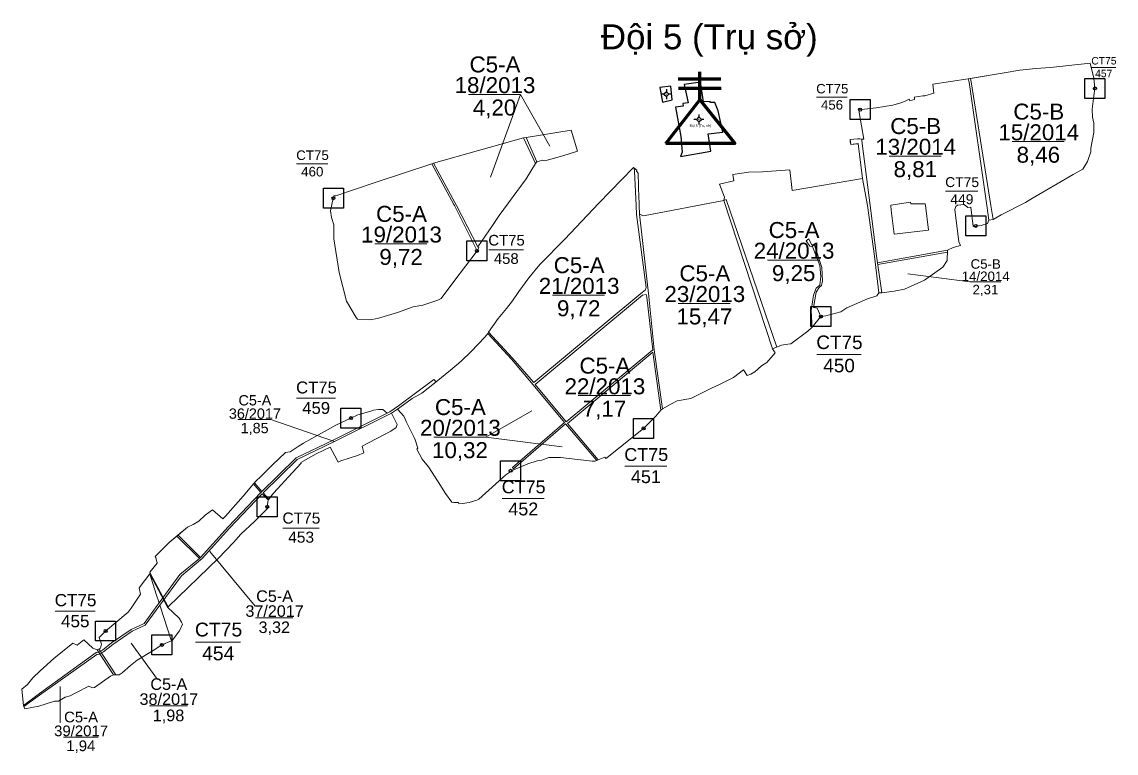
# Model space of a CAD drawing. Header units: metres. Extents: x 421956 to 424692, y 1528629 to 1533853.
# Drawn here: x 421956 to 424692, y 1528629 to 1530460 of the extents above; entities that cross this region are included whole.
import ezdxf
from ezdxf.enums import TextEntityAlignment as Align

# ---------------------------------------------------------------- set-up
doc = ezdxf.new("R2010")
doc.units = ezdxf.units.M
doc.header["$MEASUREMENT"] = 0
doc.linetypes.add('DGN Style 1', pattern=[5.902559, 0.009821, -5.892738])
doc.linetypes.add('DGN Style 2', pattern=[9.82123, 5.892738, -3.928492])
doc.layers.add('RanhFive', color=7, linetype='Continuous', lineweight=0)
doc.layers.add('TruSo', color=1, linetype='Continuous', lineweight=106)
doc.styles.add('Style-Arial', font='arial.ttf')

# ---------------------------------------------------------------- blocks, each defined once
blk = doc.blocks.new('*U0')
at = {"color": 0, "linetype": 'Continuous', "lineweight": -2, "ltscale": 10, "flags": 128}
blk.add_lwpolyline([(-150, 150), (150, 150), (150, -150), (-150, -150), (-150, 150)], close=True, dxfattribs=at)
at = {"color": 0, "linetype": 'Continuous', "lineweight": -2, "ltscale": 10}
blk.add_circle((-0.02828, 0.016065), 22.5, dxfattribs=at)
blk = doc.blocks.new('*U37')
at = {"layer": 'RanhFive', "color": 3, "linetype": 'Continuous', "lineweight": 13}
blk.add_line((-66.520877, -1.660429), (63.750129, -1.660429), dxfattribs=at)
at = {"layer": 'RanhFive', "color": 3, "linetype": 'Continuous', "lineweight": 13, "style": 'Style-Arial'}
blk.add_text('8,46', height=40, dxfattribs=at).set_placement((-1.025137, -54.422685), align=Align.CENTER)
at = {"layer": 'RanhFive', "color": 3, "linetype": 'Continuous', "lineweight": 13, "insert": (-0.000029, 1.089388), "char_height": 40, "attachment_point": 8, "line_spacing_factor": 0.776524, "style": 'Style-Arial'}
blk.add_mtext('C5-B\\P15/2014', dxfattribs=at)
blk = doc.blocks.new('*U38')
at = {"layer": 'RanhFive', "color": 3, "linetype": 'Continuous', "lineweight": 13}
blk.add_line((-66.520877, -1.660429), (63.750129, -1.660429), dxfattribs=at)
at = {"layer": 'RanhFive', "color": 3, "linetype": 'Continuous', "lineweight": 13, "style": 'Style-Arial'}
blk.add_text('8,81', height=40, dxfattribs=at).set_placement((-1.025137, -54.422685), align=Align.CENTER)
at = {"layer": 'RanhFive', "color": 3, "linetype": 'Continuous', "lineweight": 13, "insert": (-0.000029, 1.089388), "char_height": 40, "attachment_point": 8, "line_spacing_factor": 0.776524, "style": 'Style-Arial'}
blk.add_mtext('C5-B\\P13/2014', dxfattribs=at)
blk = doc.blocks.new('*U39')
at = {"layer": 'RanhFive', "color": 3, "linetype": 'Continuous', "lineweight": 13}
blk.add_line((-66.520877, -1.660429), (63.750129, -1.660429), dxfattribs=at)
at = {"layer": 'RanhFive', "color": 3, "linetype": 'Continuous', "lineweight": 13, "style": 'Style-Arial'}
blk.add_text('2,31', height=40, dxfattribs=at).set_placement((-1.025137, -54.422685), align=Align.CENTER)
at = {"layer": 'RanhFive', "color": 3, "linetype": 'Continuous', "lineweight": 13, "insert": (-0.000029, 1.089388), "char_height": 40, "attachment_point": 8, "line_spacing_factor": 0.776524, "style": 'Style-Arial'}
blk.add_mtext('C5-B\\P14/2014', dxfattribs=at)
blk = doc.blocks.new('*U40')
at = {"layer": 'RanhFive', "color": 3, "linetype": 'Continuous', "lineweight": 13}
blk.add_line((-66.520877, -1.660429), (63.750129, -1.660429), dxfattribs=at)
at = {"layer": 'RanhFive', "color": 3, "linetype": 'Continuous', "lineweight": 13, "style": 'Style-Arial'}
blk.add_text('9,25', height=40, dxfattribs=at).set_placement((-1.025137, -54.422685), align=Align.CENTER)
at = {"layer": 'RanhFive', "color": 3, "linetype": 'Continuous', "lineweight": 13, "insert": (-0.000029, 1.089388), "char_height": 40, "attachment_point": 8, "line_spacing_factor": 0.776524, "style": 'Style-Arial'}
blk.add_mtext('C5-A\\P24/2013', dxfattribs=at)
blk = doc.blocks.new('*U41')
at = {"layer": 'RanhFive', "color": 3, "linetype": 'Continuous', "lineweight": 13}
blk.add_line((-66.520877, -1.660429), (63.750129, -1.660429), dxfattribs=at)
at = {"layer": 'RanhFive', "color": 3, "linetype": 'Continuous', "lineweight": 13, "style": 'Style-Arial'}
blk.add_text('9,72', height=40, dxfattribs=at).set_placement((-1.025137, -54.422685), align=Align.CENTER)
at = {"layer": 'RanhFive', "color": 3, "linetype": 'Continuous', "lineweight": 13, "insert": (-0.000029, 1.089388), "char_height": 40, "attachment_point": 8, "line_spacing_factor": 0.776524, "style": 'Style-Arial'}
blk.add_mtext('C5-A\\P21/2013', dxfattribs=at)
blk = doc.blocks.new('*U42')
at = {"layer": 'RanhFive', "color": 3, "linetype": 'Continuous', "lineweight": 13}
blk.add_line((-66.520877, -1.660429), (63.750129, -1.660429), dxfattribs=at)
at = {"layer": 'RanhFive', "color": 3, "linetype": 'Continuous', "lineweight": 13, "style": 'Style-Arial'}
blk.add_text('7,17', height=40, dxfattribs=at).set_placement((-1.025137, -54.422685), align=Align.CENTER)
at = {"layer": 'RanhFive', "color": 3, "linetype": 'Continuous', "lineweight": 13, "insert": (-0.000029, 1.089388), "char_height": 40, "attachment_point": 8, "line_spacing_factor": 0.776524, "style": 'Style-Arial'}
blk.add_mtext('C5-A\\P22/2013', dxfattribs=at)
blk = doc.blocks.new('*U43')
at = {"layer": 'RanhFive', "color": 3, "linetype": 'Continuous', "lineweight": 13}
blk.add_line((-66.520877, -1.660429), (63.750129, -1.660429), dxfattribs=at)
at = {"layer": 'RanhFive', "color": 3, "linetype": 'Continuous', "lineweight": 13, "style": 'Style-Arial'}
blk.add_text('15,47', height=40, dxfattribs=at).set_placement((-1.025137, -54.422685), align=Align.CENTER)
at = {"layer": 'RanhFive', "color": 3, "linetype": 'Continuous', "lineweight": 13, "insert": (-0.000029, 1.089388), "char_height": 40, "attachment_point": 8, "line_spacing_factor": 0.776524, "style": 'Style-Arial'}
blk.add_mtext('C5-A\\P23/2013', dxfattribs=at)
blk = doc.blocks.new('*U44')
at = {"layer": 'RanhFive', "color": 3, "linetype": 'Continuous', "lineweight": 13}
blk.add_line((-66.520877, -1.660429), (63.750129, -1.660429), dxfattribs=at)
at = {"layer": 'RanhFive', "color": 3, "linetype": 'Continuous', "lineweight": 13, "style": 'Style-Arial'}
blk.add_text('10,32', height=40, dxfattribs=at).set_placement((-1.025137, -54.422685), align=Align.CENTER)
at = {"layer": 'RanhFive', "color": 3, "linetype": 'Continuous', "lineweight": 13, "insert": (-0.000029, 1.089388), "char_height": 40, "attachment_point": 8, "line_spacing_factor": 0.776524, "style": 'Style-Arial'}
blk.add_mtext('C5-A\\P20/2013', dxfattribs=at)
blk = doc.blocks.new('*U45')
at = {"layer": 'RanhFive', "color": 3, "linetype": 'Continuous', "lineweight": 13}
blk.add_line((-66.520877, -1.660429), (63.750129, -1.660429), dxfattribs=at)
at = {"layer": 'RanhFive', "color": 3, "linetype": 'Continuous', "lineweight": 13, "style": 'Style-Arial'}
blk.add_text('9,72', height=40, dxfattribs=at).set_placement((-1.025137, -54.422685), align=Align.CENTER)
at = {"layer": 'RanhFive', "color": 3, "linetype": 'Continuous', "lineweight": 13, "insert": (-0.000029, 1.089388), "char_height": 40, "attachment_point": 8, "line_spacing_factor": 0.776524, "style": 'Style-Arial'}
blk.add_mtext('C5-A\\P19/2013', dxfattribs=at)
blk = doc.blocks.new('*U46')
at = {"layer": 'RanhFive', "color": 3, "linetype": 'Continuous', "lineweight": 13}
blk.add_line((-66.520877, -1.660429), (63.750129, -1.660429), dxfattribs=at)
at = {"layer": 'RanhFive', "color": 3, "linetype": 'Continuous', "lineweight": 13, "style": 'Style-Arial'}
blk.add_text('4,20', height=40, dxfattribs=at).set_placement((-1.025137, -54.422685), align=Align.CENTER)
at = {"layer": 'RanhFive', "color": 3, "linetype": 'Continuous', "lineweight": 13, "insert": (-0.000029, 1.089388), "char_height": 40, "attachment_point": 8, "line_spacing_factor": 0.776524, "style": 'Style-Arial'}
blk.add_mtext('C5-A\\P18/2013', dxfattribs=at)
blk = doc.blocks.new('*U47')
at = {"layer": 'RanhFive', "color": 3, "linetype": 'Continuous', "lineweight": 13}
blk.add_line((-66.520877, -1.660429), (63.750129, -1.660429), dxfattribs=at)
at = {"layer": 'RanhFive', "color": 3, "linetype": 'Continuous', "lineweight": 13, "style": 'Style-Arial'}
blk.add_text('1,85', height=40, dxfattribs=at).set_placement((-1.025137, -54.422685), align=Align.CENTER)
at = {"layer": 'RanhFive', "color": 3, "linetype": 'Continuous', "lineweight": 13, "insert": (-0.000029, 1.089388), "char_height": 40, "attachment_point": 8, "line_spacing_factor": 0.776524, "style": 'Style-Arial'}
blk.add_mtext('C5-A\\P36/2017', dxfattribs=at)
blk = doc.blocks.new('*U48')
at = {"layer": 'RanhFive', "color": 3, "linetype": 'Continuous', "lineweight": 13}
blk.add_line((-66.520877, -1.660429), (63.750129, -1.660429), dxfattribs=at)
at = {"layer": 'RanhFive', "color": 3, "linetype": 'Continuous', "lineweight": 13, "style": 'Style-Arial'}
blk.add_text('3,32', height=40, dxfattribs=at).set_placement((-1.025137, -54.422685), align=Align.CENTER)
at = {"layer": 'RanhFive', "color": 3, "linetype": 'Continuous', "lineweight": 13, "insert": (-0.000029, 1.089388), "char_height": 40, "attachment_point": 8, "line_spacing_factor": 0.776524, "style": 'Style-Arial'}
blk.add_mtext('C5-A\\P37/2017', dxfattribs=at)
blk = doc.blocks.new('*U49')
at = {"layer": 'RanhFive', "color": 3, "linetype": 'Continuous', "lineweight": 13}
blk.add_line((-66.520877, -1.660429), (63.750129, -1.660429), dxfattribs=at)
at = {"layer": 'RanhFive', "color": 3, "linetype": 'Continuous', "lineweight": 13, "style": 'Style-Arial'}
blk.add_text('1,98', height=40, dxfattribs=at).set_placement((-1.025137, -54.422685), align=Align.CENTER)
at = {"layer": 'RanhFive', "color": 3, "linetype": 'Continuous', "lineweight": 13, "insert": (-0.000029, 1.089388), "char_height": 40, "attachment_point": 8, "line_spacing_factor": 0.776524, "style": 'Style-Arial'}
blk.add_mtext('C5-A\\P38/2017', dxfattribs=at)
blk = doc.blocks.new('*U50')
at = {"layer": 'RanhFive', "color": 3, "linetype": 'Continuous', "lineweight": 13}
blk.add_line((-66.520877, -1.660429), (63.750129, -1.660429), dxfattribs=at)
at = {"layer": 'RanhFive', "color": 3, "linetype": 'Continuous', "lineweight": 13, "style": 'Style-Arial'}
blk.add_text('1,94', height=40, dxfattribs=at).set_placement((-1.025137, -54.422685), align=Align.CENTER)
at = {"layer": 'RanhFive', "color": 3, "linetype": 'Continuous', "lineweight": 13, "insert": (-0.000029, 1.089388), "char_height": 40, "attachment_point": 8, "line_spacing_factor": 0.776524, "style": 'Style-Arial'}
blk.add_mtext('C5-A\\P39/2017', dxfattribs=at)
blk = doc.blocks.new('CENTRD')
at = {"layer": 'RanhFive', "linetype": 'Continuous', "lineweight": 30}
h = blk.add_hatch(color=5, dxfattribs=at)
edge = h.paths.add_edge_path()
edge.add_arc((0, 0), 1.5, 0, 360)
at = {"layer": 'RanhFive', "color": 5, "linetype": 'Continuous', "lineweight": 30}
for p, q in [((-6.25, 0), (-12.5, 0)), ((0, 6.25), (-6.25, 0)), ((-6.25, 0), (0, -6.25)), ((0, 12.5), (0, 6.25)), ((6.25, 0), (0, 6.25)), ((0, -6.25), (6.25, 0)), ((12.5, 0), (6.25, 0)), ((0, -6.25), (0, -12.5))]:
    blk.add_line(p, q, dxfattribs=at)
blk = doc.blocks.new('*U52')
at = {"layer": 'RanhFive', "color": 3, "linetype": 'Continuous', "lineweight": 13}
blk.add_line((-66.520877, -1.660429), (63.750129, -1.660429), dxfattribs=at)
at = {"layer": 'RanhFive', "color": 3, "linetype": 'Continuous', "lineweight": 13, "style": 'Style-Arial'}
for s, p in [('CT75', (-0.000029, 14.422722)), ('455', (-1.025137, -54.422685))]:
    blk.add_text(s, height=40, dxfattribs=at).set_placement(p, align=Align.CENTER)
blk = doc.blocks.new('*U83')
at = {"layer": 'RanhFive', "color": 3, "linetype": 'Continuous', "lineweight": 13}
blk.add_line((-66.520877, -1.660429), (63.750129, -1.660429), dxfattribs=at)
at = {"layer": 'RanhFive', "color": 3, "linetype": 'Continuous', "lineweight": 13, "style": 'Style-Arial'}
for s, p in [('CT75', (-0.000029, 14.422722)), ('457', (-1.025137, -54.422685))]:
    blk.add_text(s, height=40, dxfattribs=at).set_placement(p, align=Align.CENTER)
blk = doc.blocks.new('*U84')
at = {"layer": 'RanhFive', "color": 3, "linetype": 'Continuous', "lineweight": 13}
blk.add_line((-66.520877, -1.660429), (63.750129, -1.660429), dxfattribs=at)
at = {"layer": 'RanhFive', "color": 3, "linetype": 'Continuous', "lineweight": 13, "style": 'Style-Arial'}
for s, p in [('CT75', (-0.000029, 14.422722)), ('456', (-1.025137, -54.422685))]:
    blk.add_text(s, height=40, dxfattribs=at).set_placement(p, align=Align.CENTER)
blk = doc.blocks.new('*U85')
at = {"layer": 'RanhFive', "color": 3, "linetype": 'Continuous', "lineweight": 13}
blk.add_line((-66.520877, -1.660429), (63.750129, -1.660429), dxfattribs=at)
at = {"layer": 'RanhFive', "color": 3, "linetype": 'Continuous', "lineweight": 13, "style": 'Style-Arial'}
for s, p in [('CT75', (-0.000029, 14.422722)), ('449', (-1.025137, -54.422685))]:
    blk.add_text(s, height=40, dxfattribs=at).set_placement(p, align=Align.CENTER)
blk = doc.blocks.new('*U86')
at = {"layer": 'RanhFive', "color": 3, "linetype": 'Continuous', "lineweight": 13}
blk.add_line((-66.520877, -1.660429), (63.750129, -1.660429), dxfattribs=at)
at = {"layer": 'RanhFive', "color": 3, "linetype": 'Continuous', "lineweight": 13, "style": 'Style-Arial'}
for s, p in [('CT75', (-0.000029, 14.422722)), ('450', (-1.025137, -54.422685))]:
    blk.add_text(s, height=40, dxfattribs=at).set_placement(p, align=Align.CENTER)
blk = doc.blocks.new('*U87')
at = {"layer": 'RanhFive', "color": 3, "linetype": 'Continuous', "lineweight": 13}
blk.add_line((-66.520877, -1.660429), (63.750129, -1.660429), dxfattribs=at)
at = {"layer": 'RanhFive', "color": 3, "linetype": 'Continuous', "lineweight": 13, "style": 'Style-Arial'}
for s, p in [('CT75', (-0.000029, 14.422722)), ('458', (-1.025137, -54.422685))]:
    blk.add_text(s, height=40, dxfattribs=at).set_placement(p, align=Align.CENTER)
blk = doc.blocks.new('*U88')
at = {"layer": 'RanhFive', "color": 3, "linetype": 'Continuous', "lineweight": 13}
blk.add_line((-66.520877, -1.660429), (63.750129, -1.660429), dxfattribs=at)
at = {"layer": 'RanhFive', "color": 3, "linetype": 'Continuous', "lineweight": 13, "style": 'Style-Arial'}
for s, p in [('CT75', (-0.000029, 14.422722)), ('451', (-1.025137, -54.422685))]:
    blk.add_text(s, height=40, dxfattribs=at).set_placement(p, align=Align.CENTER)
blk = doc.blocks.new('*U89')
at = {"layer": 'RanhFive', "color": 3, "linetype": 'Continuous', "lineweight": 13}
blk.add_line((-66.520877, -1.660429), (63.750129, -1.660429), dxfattribs=at)
at = {"layer": 'RanhFive', "color": 3, "linetype": 'Continuous', "lineweight": 13, "style": 'Style-Arial'}
for s, p in [('CT75', (-0.000029, 14.422722)), ('452', (-1.025137, -54.422685))]:
    blk.add_text(s, height=40, dxfattribs=at).set_placement(p, align=Align.CENTER)
blk = doc.blocks.new('*U90')
at = {"layer": 'RanhFive', "color": 3, "linetype": 'Continuous', "lineweight": 13}
blk.add_line((-66.520877, -1.660429), (63.750129, -1.660429), dxfattribs=at)
at = {"layer": 'RanhFive', "color": 3, "linetype": 'Continuous', "lineweight": 13, "style": 'Style-Arial'}
for s, p in [('CT75', (-0.000029, 14.422722)), ('460', (-1.025137, -54.422685))]:
    blk.add_text(s, height=40, dxfattribs=at).set_placement(p, align=Align.CENTER)
blk = doc.blocks.new('*U91')
at = {"layer": 'RanhFive', "color": 3, "linetype": 'Continuous', "lineweight": 13}
blk.add_line((-66.520877, -1.660429), (63.750129, -1.660429), dxfattribs=at)
at = {"layer": 'RanhFive', "color": 3, "linetype": 'Continuous', "lineweight": 13, "style": 'Style-Arial'}
for s, p in [('CT75', (-0.000029, 14.422722)), ('459', (-1.025137, -54.422685))]:
    blk.add_text(s, height=40, dxfattribs=at).set_placement(p, align=Align.CENTER)
blk = doc.blocks.new('*U92')
at = {"layer": 'RanhFive', "color": 3, "linetype": 'Continuous', "lineweight": 13}
blk.add_line((-66.520877, -1.660429), (63.750129, -1.660429), dxfattribs=at)
at = {"layer": 'RanhFive', "color": 3, "linetype": 'Continuous', "lineweight": 13, "style": 'Style-Arial'}
for s, p in [('CT75', (-0.000029, 14.422722)), ('453', (-1.025137, -54.422685))]:
    blk.add_text(s, height=40, dxfattribs=at).set_placement(p, align=Align.CENTER)
blk = doc.blocks.new('*U93')
at = {"layer": 'RanhFive', "color": 3, "linetype": 'Continuous', "lineweight": 13}
blk.add_line((-66.520877, -1.660429), (63.750129, -1.660429), dxfattribs=at)
at = {"layer": 'RanhFive', "color": 3, "linetype": 'Continuous', "lineweight": 13, "style": 'Style-Arial'}
for s, p in [('CT75', (-0.000029, 14.422722)), ('454', (-1.025137, -54.422685))]:
    blk.add_text(s, height=40, dxfattribs=at).set_placement(p, align=Align.CENTER)

msp = doc.modelspace()

# ---------------------------------------------------------------- linework, layer by layer
at = {"layer": 'RanhFive', "color": 3, "linetype": 'Continuous', "lineweight": 0}
for p, q in [((424322.738, 1530317.336), (424328.3659, 1530318.261)), ((422985.115, 1530105.874), (423210.51, 1530169.287)), ((423210.51, 1530169.287), (423216.573, 1530170.779)), ((423210.51, 1530169.287), (423240.596, 1530105.119)), ((423216.573, 1530170.779), (423243.911, 1530109.162)), ((423240.596, 1530105.119), (423243.911, 1530109.162)), ((424373.838, 1529963.877), (424384.48, 1529965.325)), ((424098.681, 1529782.048), (424106.186, 1529781.563)), ((423931.624, 1529694.729), (423953.594, 1529722.379)), ((422880.145, 1529480.28), (422895.327, 1529490.215)), ((423554.065, 1529488.049), (423557.665, 1529491.501)), ((423393.219, 1529361.806), (423397.162, 1529363.553)), ((422571.9024, 1529263.6051), (422573.7291, 1529265.8773)), ((422343.5927, 1529172.6423), (422399.509, 1529116.678)), ((422346.3976, 1529174.9658), (422402.445, 1529119.34)), ((422399.509, 1529116.678), (422402.445, 1529119.34))]:
    msp.add_line(p, q, dxfattribs=at)
at = {"layer": 'RanhFive', "color": 7, "linetype": 'Continuous', "lineweight": 0}
for p, q in [((423202.641612, 1530278.243208), (423127.889401, 1530071.549618)), ((423202.641612, 1530278.243208), (423276.417117, 1530148.558862)), ((423717.479848, 1530015.132913), (423710.972, 1530012.591)), ((423710.972, 1530012.591), (423832.56, 1529641.28)), ((423717.479848, 1530015.132913), (423843.492535, 1529645.422564)), ((424270.548, 1529888.26), (424095.490594, 1529856.429199)), ((424270.37166, 1529883.777389), (424096.018836, 1529852.724091)), ((424326.643401, 1529809.236636), (424171.185069, 1529829.153741)), ((423116.084643, 1529420.589243), (423231.286246, 1529486.178335)), ((422576.132602, 1529465.58709), (422737.6581, 1529409.142)), ((423116.084643, 1529420.589243), (423306.728896, 1529396.371637)), ((422553.2056, 1529282.0416), (422534.795683, 1529303.154629)), ((422556.060316, 1529284.767841), (422537.122002, 1529305.732885)), ((422539.379079, 1528997.146934), (422425.438278, 1529134.24461)), ((422275.3146, 1529077.8657), (422319.7364, 1528994.646)), ((422276.801, 1529079.802), (422321.1732, 1528996.0312)), ((422144.156, 1528888.145), (422184.841, 1528825.827)), ((422148.452977, 1528890.295721), (422190.803816, 1528825.574711)), ((422294.972907, 1528813.634698), (422228.954286, 1528904.788497)), ((422051.332757, 1528705.19311), (422051.332757, 1528796.346909))]:
    msp.add_line(p, q, dxfattribs=at)
at = {"layer": 'RanhFive', "color": 3, "linetype": 'DGN Style 1', "lineweight": 0}
for p, q in [((424049.5929, 1530167.0682), (424056.3301, 1530166.5512)), ((422981.21, 1530104.759), (422985.115, 1530105.874)), ((423183.423, 1529337.919), (423184.812, 1529340.907)), ((422298.7122, 1529005.2989), (422300.6091, 1528999.4157))]:
    msp.add_line(p, q, dxfattribs=at)
at = {"layer": 'RanhFive', "color": 3, "linetype": 'DGN Style 2', "lineweight": 0}
msp.add_line((423121.165, 1529680.14), (423122.882, 1529683.315), dxfattribs=at)
at = {"layer": 'RanhFive', "color": 3, "linetype": 'Continuous', "lineweight": 13, "flags": 128}
for points in [[(424639.223, 1530293.319), (424636.891, 1530318.612), (424627.046, 1530356.39), (424528.025, 1530345.526), (424491.249, 1530343.197), (424451.32, 1530338.613), (424412.734, 1530332.128), (424322.738, 1530317.336), (424233.9505, 1530303.7963), (424236.1, 1530281.02), (424214.25, 1530275.08), (424209.2297, 1530274.5338), (424187.5628, 1530271.0907), (424187.77, 1530269.64), (424188.008, 1530265.364), (424176.102, 1530262.05), (424174.766, 1530266.037), (424162.965, 1530260.799), (424154.029, 1530256.948), (424133.916, 1530251.366), (424092.01, 1530244.646), (424049.0787, 1530239.8252), (424049.876, 1530233.409), (424061.076, 1530166.187), (424045.53, 1530167.38), (424026.89, 1530165.04), (424028.49, 1530153.06), (424047.1, 1530155.12), (424058.03, 1530068.02), (423882.25, 1530037.55), (423876.67, 1530089.57), (423807.65, 1530084.8), (423772.913, 1530083.329), (423734.085, 1530077.558), (423736.626, 1530062.042), (423700.665, 1530053.699), (423712.975, 1530021.49), (423710.972, 1530012.591), (423510.01, 1529974.77), (423499.98, 1529978.2), (423499.48, 1530000), (423499.24, 1530010.72), (423498.53, 1530017.6), (423496.62, 1530081), (423492.51, 1530086.51), (423493.38, 1530088.4), (423484.9186, 1530095.7387), (423397.9706, 1530005.3508), (423313.5124, 1529916.3469), (423288.3862, 1529891.2867), (423278.5667, 1529880.1344), (423251.2172, 1529852.7149), (423223.5606, 1529819.5264), (423198.6677, 1529784.6279), (423182.645, 1529761.3685), (423167.4211, 1529742.5641), (423146.4422, 1529717.1598), (423122.882, 1529683.315), (423121.165, 1529680.14), (423113.8221, 1529670.7513), (423079.3797, 1529634.4419), (423053.9862, 1529610.8386), (423027.6613, 1529588.1385), (422991.966, 1529559.223), (422985.8083, 1529564.8749), (422897.362, 1529498.649), (422876.309, 1529484.127), (422869.408, 1529480.5079), (422858.74, 1529489.77), (422847.953, 1529489.42), (422835.059, 1529488.314), (422828.061, 1529485.559), (422795.536, 1529476.412), (422778.275, 1529468.034), (422740.82, 1529449.98), (422712.34, 1529434.74), (422680.83, 1529417.14), (422660.28, 1529405.03), (422647.02, 1529396.87), (422627.011, 1529384.009), (422615.37, 1529382.143), (422582.77, 1529350.79), (422554.05, 1529323.04), (422540.26, 1529309.1), (422530.53, 1529298.46), (422508.71, 1529272.42), (422465.19, 1529222.47), (422458.25, 1529215.95), (422432.6729, 1529238.6748), (422413.939, 1529225.442), (422398.091, 1529210.296), (422384.32, 1529201.93), (422370.048, 1529195.287), (422346.065, 1529174.68), (422324.08, 1529156.56), (422292.94, 1529125.56), (422288.63, 1529121.27), (422290.45, 1529119.27), (422294.39, 1529105.02), (422275.499, 1529082.482), (422276.801, 1529079.802), (422275.3146, 1529077.8658), (422248.9785, 1529043.5596), (422249.813, 1529038.628), (422252.728, 1529026.976), (422228.806, 1528992.053), (422221.819, 1528982.564), (422165.032, 1528934.847), (422148.738, 1528919.032), (422155.068, 1528902.293), (422152.298, 1528892.539), (422144.156, 1528888.145), (422133.451, 1528892.072), (422111.015, 1528912.647), (422093.592, 1528900.017), (422083.149, 1528904.506), (422035.162, 1528865.966), (422001.136, 1528835.771), (421983.254, 1528818.07), (421969.371, 1528801.284), (421955.664, 1528789.752), (421959.373, 1528748.733), (421963.116, 1528740.067), (421997.881, 1528747.39), (422037.11, 1528759.38), (422047.056, 1528759.93), (422064.024, 1528769.235), (422076.184, 1528773.172), (422090.843, 1528780.187), (422122.907, 1528796.668), (422132.482, 1528792.746), (422137.057, 1528794.051), (422177.347, 1528821.745), (422184.841, 1528825.827), (422198.631, 1528825.67), (422206.757, 1528830.189), (422227.307, 1528848.908), (422244.115, 1528862.073), (422284.05, 1528886.408), (422305.713, 1528900.382), (422329.6266, 1528910.942), (422331.119, 1528911.601), (422349.9864, 1528935.5783), (422357.29, 1528952.58), (422355.0348, 1528957.064), (422348.645, 1528967.676), (422319.7364, 1528994.646), (422321.1732, 1528996.0312), (422447.37, 1529117.698), (422485.101, 1529156.553), (422503.511, 1529177.659), (422537.244, 1529209.442), (422569.829, 1529241.398), (422569.149, 1529245.907), (422571.85, 1529263.54), (422585.18, 1529280.12), (422595.1, 1529290.882), (422622.171, 1529320.872), (422654.415, 1529354.863), (422653.298, 1529356.662), (422691.321, 1529378.354), (422726.968, 1529395.081), (422738.38, 1529373.32), (422746.716, 1529358.037), (422753.174, 1529361.515), (422795.267, 1529374.366), (422811.05, 1529381.267), (422806.735, 1529397.772), (422878.726, 1529435.333), (422892.106, 1529444.807), (422894.359, 1529452.269), (422880.145, 1529480.28), (422895.327, 1529490.215), (422910.638, 1529473.071), (422917.799, 1529458.169), (422936.742, 1529419.513), (422939.055, 1529413.943), (422945.69, 1529392.49), (422943.495, 1529390.513), (422956.982, 1529365.041), (422972.899, 1529346.245), (422996.617, 1529308.284), (423015.544, 1529279.623), (423030.75, 1529257.24), (423036.28, 1529257.23), (423047.53, 1529256.56), (423048.13, 1529253.16), (423057.75, 1529254.27), (423074.34, 1529257.18), (423093.71, 1529262.38), (423098.64, 1529265.54), (423165.75, 1529326.19), (423183.423, 1529337.919), (423220.892, 1529353.736), (423244.401, 1529361.401), (423255.653, 1529362.756), (423273.256, 1529369.634), (423302.547, 1529369.611), (423382.346, 1529359.954), (423388.423, 1529360.01), (423393.219, 1529361.806), (423397.162, 1529363.553), (423413.684, 1529370.318), (423416.288, 1529367.282), (423418.788, 1529368.278), (423482.4, 1529419.107), (423510.108, 1529442.129), (423541.358, 1529472.529), (423554.065, 1529488.049), (423557.665, 1529491.501), (423577.306, 1529501.723), (423594.836, 1529510.89), (423628.304, 1529517.229), (423680.82, 1529543.41), (423698.43, 1529551.7), (423708.83, 1529556.22), (423735.28, 1529569.97), (423760.11, 1529589.28), (423769.9137, 1529574.4652), (423779.182, 1529577.747), (423789.196, 1529584), (423805.594, 1529598.521), (423819.026, 1529606.934), (423839.233, 1529631.1556), (423832.56, 1529641.28), (423855.239, 1529650.396), (423871.362, 1529653.41), (423878.576, 1529654.395), (423921.115, 1529685.909), (423931.624, 1529694.729), (423953.594, 1529722.379), (423965.944, 1529724.132), (424003.941, 1529733.846), (424018.556, 1529744.147), (424070.823, 1529766.773), (424093.697, 1529773.796), (424098.681, 1529782.048), (424106.186, 1529781.563), (424137.329, 1529785.929), (424163.162, 1529790.914), (424213.198, 1529813.14), (424258.649, 1529846.141), (424269.534, 1529862.456), (424270.548, 1529888.26), (424284.543, 1529894.769), (424302.752, 1529900.009), (424298.69, 1529909.465), (424289.216, 1529990.564), (424291.18, 1529997.64), (424295.524, 1530000.982), (424312.035, 1530003.155), (424321.52, 1529995.525), (424329.134, 1529995.958), (424334.767, 1529947.92), (424354.59, 1529950.586), (424370.677, 1529955.061), (424373.838, 1529963.877), (424384.48, 1529965.325), (424404.854, 1529976.673), (424465.662, 1530008.132), (424478.904, 1530016.033), (424584.643, 1530077.745), (424609.271, 1530090.856), (424621.039, 1530110.695), (424628.865, 1530134.252), (424629.37, 1530143.4), (424636.873, 1530183.374), (424636.78, 1530188.92), (424636.39, 1530206.13), (424633.226, 1530220.999), (424632.052, 1530241.428), (424636.958, 1530274.745), (424639.223, 1530293.319)], [(423345.35, 1530136.435), (423308.446, 1530124.279), (423263.977, 1530112.322), (423258.969, 1530113.726), (423245.914, 1530110.356), (423243.911, 1530109.162), (423240.596, 1530105.119), (423217.277, 1530067.031), (423149.597, 1529975.094), (423132.551, 1529950.398), (423096.138, 1529897.071), (423098.5, 1529895.08), (423094.3313, 1529886.9946), (423036.312, 1529809.723), (423004.469, 1529767.394), (422996.333, 1529763.434), (422958.649, 1529751.083), (422934.076, 1529746.833), (422895.461, 1529732.498), (422844.772, 1529717.718), (422826.034, 1529713.794), (422795.126, 1529715.793), (422791.361, 1529719.614), (422767.632, 1529760.373), (422749.606, 1529832.142), (422735.895, 1529916.694), (422735.655, 1529951.643), (422729.7926, 1529970.3674), (422727.7478, 1529987.0126), (422734.469, 1530018.517), (422735.786, 1530024.51), (422740.493, 1530024.732), (422838.872, 1530057.41), (422981.21, 1530104.759), (422985.115, 1530105.874), (423210.51, 1530169.287), (423216.573, 1530170.779), (423329.038, 1530188.716), (423345.35, 1530136.435)], [(424223.27, 1529938.304), (424215.52, 1530000), (424214.949, 1530004.546), (424178.995, 1530004.114), (424178.401, 1530008.585), (424128.915, 1530000.759), (424128.9833, 1530000), (424130.012, 1529988.565), (424137.323, 1529928.501), (424223.27, 1529938.304)]]:
    msp.add_lwpolyline(points, dxfattribs=at)
at = {"layer": 'RanhFive', "color": 3, "linetype": 'Continuous', "lineweight": 0, "flags": 128}
for points in [[(424384.48, 1529965.325), (424404.854, 1529976.673), (424465.662, 1530008.132), (424478.904, 1530016.033), (424584.643, 1530077.745), (424609.271, 1530090.856), (424621.039, 1530110.695), (424628.865, 1530134.252), (424629.37, 1530143.4), (424636.873, 1530183.374), (424636.78, 1530188.92), (424636.39, 1530206.13), (424633.226, 1530220.999), (424632.052, 1530241.428), (424636.958, 1530274.745), (424639.223, 1530293.319), (424636.891, 1530318.612), (424627.046, 1530356.39), (424528.025, 1530345.526), (424491.249, 1530343.197), (424451.32, 1530338.613), (424412.734, 1530332.128), (424328.3659, 1530318.261)], [(424056.3301, 1530166.5512), (424061.076, 1530166.187), (424049.876, 1530233.409), (424049.0787, 1530239.8252), (424092.01, 1530244.646), (424133.916, 1530251.366), (424154.029, 1530256.948), (424162.965, 1530260.799), (424174.766, 1530266.037), (424176.102, 1530262.05), (424188.008, 1530265.364), (424187.77, 1530269.64), (424187.5628, 1530271.0907), (424209.2297, 1530274.5338), (424214.25, 1530275.08), (424236.1, 1530281.02), (424233.9505, 1530303.7963), (424322.738, 1530317.336)], [(424322.738, 1530317.336), (424324.949, 1530308.75), (424368.7172, 1530000), (424373.838, 1529963.877)], [(424328.3659, 1530318.261), (424329.54, 1530309.424), (424378.9437, 1530000), (424384.48, 1529965.325)], [(423216.573, 1530170.779), (423329.038, 1530188.716), (423345.35, 1530136.435), (423308.446, 1530124.279), (423263.977, 1530112.322), (423258.969, 1530113.726), (423245.914, 1530110.356), (423243.911, 1530109.162)], [(424049.5929, 1530167.0682), (424045.53, 1530167.38), (424026.89, 1530165.04), (424027.5557, 1530160.0555), (424028.49, 1530153.06), (424045.5152, 1530154.9446), (424047.1, 1530155.12), (424047.1334, 1530154.8536), (424058.03, 1530068.02)], [(424056.3301, 1530166.5512), (424056.45, 1530164.221), (424056.911, 1530155.265), (424076.8217, 1530000), (424092.985, 1529873.958), (424106.186, 1529781.563)], [(422981.21, 1530104.759), (422838.872, 1530057.41), (422740.493, 1530024.732), (422735.786, 1530024.51), (422734.469, 1530018.517), (422727.7478, 1529987.0126), (422729.7926, 1529970.3674), (422735.655, 1529951.643), (422735.895, 1529916.694), (422749.606, 1529832.142), (422767.632, 1529760.373), (422791.361, 1529719.614), (422795.126, 1529715.793), (422826.034, 1529713.794), (422844.772, 1529717.718), (422895.461, 1529732.498), (422934.076, 1529746.833), (422958.649, 1529751.083), (422996.333, 1529763.434), (423004.469, 1529767.394), (423036.312, 1529809.723), (423094.3269, 1529886.9887)], [(422981.21, 1530104.759), (423036.0489, 1530002.9776), (423037.545, 1530000), (423094.3269, 1529886.9887)], [(422985.115, 1530105.874), (423038.5438, 1530007.8743), (423042.6368, 1530000), (423096.138, 1529897.071)], [(423096.138, 1529897.071), (423132.551, 1529950.398), (423149.597, 1529975.094), (423217.277, 1530067.031), (423240.596, 1530105.119)], [(423122.882, 1529683.315), (423146.4422, 1529717.1598), (423167.4211, 1529742.5641), (423182.645, 1529761.3685), (423198.6677, 1529784.6279), (423223.5606, 1529819.5264), (423251.2172, 1529852.7149), (423278.5667, 1529880.1344), (423288.3862, 1529891.2867), (423313.5124, 1529916.3469), (423397.9706, 1530005.3508), (423484.9186, 1530095.7387), (423486.9319, 1530093.9925)], [(423122.882, 1529683.315), (423182.435, 1529618.107), (423236.025, 1529556.897), (423503.436, 1529779.571), (423514.404, 1529788.723), (423516.746, 1529794.838), (423492.835, 1529977.855), (423491.8081, 1530000), (423487.81, 1530086.219), (423486.9319, 1530093.9925)], [(423486.9319, 1530093.9925), (423493.38, 1530088.4), (423492.51, 1530086.51), (423496.62, 1530081), (423498.53, 1530017.6), (423499.24, 1530010.72), (423499.48, 1530000), (423500.1142, 1529978.1541)], [(423500.1142, 1529978.1541), (423510.01, 1529974.77), (423710.972, 1530012.591), (423712.975, 1530021.49), (423700.665, 1530053.699), (423736.626, 1530062.042), (423734.085, 1530077.558), (423772.913, 1530083.329), (423807.65, 1530084.8), (423876.67, 1530089.57), (423882.25, 1530037.55), (424058.03, 1530068.02)], [(424058.03, 1530068.02), (424070.2739, 1530000), (424087.718, 1529873.464), (424098.681, 1529782.048)], [(424106.186, 1529781.563), (424137.329, 1529785.929), (424163.162, 1529790.914), (424213.198, 1529813.14), (424258.649, 1529846.141), (424269.534, 1529862.456), (424270.548, 1529888.26), (424284.543, 1529894.769), (424302.752, 1529900.009), (424298.69, 1529909.465), (424289.216, 1529990.564), (424291.18, 1529997.64), (424295.524, 1530000.982), (424312.035, 1530003.155), (424321.52, 1529995.525), (424329.134, 1529995.958), (424334.767, 1529947.92), (424354.59, 1529950.586), (424370.677, 1529955.061), (424373.838, 1529963.877)], [(423500.1142, 1529978.1541), (423523.746, 1529772.243), (423537.393, 1529638.913), (423557.665, 1529491.501)], [(423094.3269, 1529886.9887), (423095.7503, 1529889.7468), (423098.5, 1529895.08), (423096.138, 1529897.071)], [(423931.624, 1529694.729), (423930.972, 1529706.569), (423929.808, 1529737.767), (423930.477, 1529742.289), (423935.176, 1529775.763), (423941.93, 1529793.373), (423950.972, 1529800.916), (423954.029, 1529822.414), (423950.972, 1529849.72), (423935.61, 1529891.107), (423932.843, 1529897.625), (423926.576, 1529898.787), (423917.303, 1529911.574), (423924.0099, 1529916.4378), (423930.7678, 1529902.8538), (423938.3708, 1529900.6673), (423956.685, 1529845.148), (423957.898, 1529811.474), (423955.716, 1529799.766), (423949.559, 1529795.17), (423942.301, 1529783.292), (423935.537, 1529744.611), (423944.495, 1529743.196), (423953.594, 1529722.379)], [(423953.594, 1529722.379), (423965.944, 1529724.132), (424003.941, 1529733.846), (424018.556, 1529744.147), (424070.823, 1529766.773), (424093.697, 1529773.796), (424098.681, 1529782.048)], [(423533.507, 1529639.212), (423316.909, 1529458.741), (423239.546, 1529552.012), (423507.882, 1529775.503), (423517.116, 1529777.557), (423518.491, 1529770.95), (423533.507, 1529639.212)], [(422991.966, 1529559.223), (423027.6613, 1529588.1385), (423053.9862, 1529610.8386), (423079.3797, 1529634.4419), (423113.8221, 1529670.7513), (423121.165, 1529680.14)], [(423121.165, 1529680.14), (423180.019, 1529615.899), (423234.238, 1529551.225), (423312.383, 1529457.125), (423183.0191, 1529344.3705), (423184.812, 1529340.907)], [(423557.665, 1529491.501), (423577.306, 1529501.723), (423594.836, 1529510.89), (423628.304, 1529517.229), (423680.82, 1529543.41), (423698.43, 1529551.7), (423708.83, 1529556.22), (423735.28, 1529569.97), (423760.11, 1529589.28), (423769.9137, 1529574.4652), (423779.182, 1529577.747), (423789.196, 1529584), (423805.594, 1529598.521), (423819.026, 1529606.934), (423839.233, 1529631.1556), (423832.56, 1529641.28), (423855.239, 1529650.396), (423871.362, 1529653.41), (423878.576, 1529654.395), (423921.115, 1529685.909), (423931.624, 1529694.729)], [(423397.162, 1529363.553), (423320.307, 1529454.816), (423533.415, 1529633.19), (423554.065, 1529488.049)], [(422869.408, 1529480.5079), (422876.309, 1529484.127), (422897.362, 1529498.649), (422985.8083, 1529564.8749), (422991.966, 1529559.223)], [(422895.327, 1529490.215), (422900.646, 1529495.002), (422931.426, 1529517.26), (422955.609, 1529530.668), (422991.966, 1529559.223)], [(422346.3976, 1529174.9658), (422370.048, 1529195.287), (422384.32, 1529201.93), (422398.091, 1529210.296), (422413.939, 1529225.442), (422432.6729, 1529238.6748), (422458.25, 1529215.95), (422465.19, 1529222.47), (422508.71, 1529272.42), (422530.53, 1529298.46), (422540.26, 1529309.1), (422554.05, 1529323.04), (422582.77, 1529350.79), (422615.37, 1529382.143), (422627.011, 1529384.009), (422647.02, 1529396.87), (422660.28, 1529405.03), (422680.83, 1529417.14), (422712.34, 1529434.74), (422740.82, 1529449.98), (422778.275, 1529468.034), (422795.536, 1529476.412), (422828.061, 1529485.559), (422835.059, 1529488.314), (422847.953, 1529489.42), (422858.74, 1529489.77), (422869.408, 1529480.5079)], [(422895.327, 1529490.215), (422910.638, 1529473.071), (422917.799, 1529458.169), (422936.742, 1529419.513), (422939.055, 1529413.943), (422945.69, 1529392.49), (422943.495, 1529390.513), (422956.982, 1529365.041), (422972.899, 1529346.245), (422996.617, 1529308.284), (423015.544, 1529279.623), (423030.75, 1529257.24), (423036.28, 1529257.23), (423047.53, 1529256.56), (423048.13, 1529253.16), (423057.75, 1529254.27), (423074.34, 1529257.18), (423093.71, 1529262.38), (423098.64, 1529265.54), (423165.75, 1529326.19), (423183.423, 1529337.919)], [(423397.162, 1529363.553), (423413.684, 1529370.318), (423416.288, 1529367.282), (423418.788, 1529368.278), (423482.4, 1529419.107), (423510.108, 1529442.129), (423541.358, 1529472.529), (423554.065, 1529488.049)], [(422402.445, 1529119.34), (422471.4457, 1529196.1794), (422553.2056, 1529282.0416), (422641.2884, 1529368.3605), (422735.4581, 1529413.6321), (422869.408, 1529480.5079)], [(422573.7291, 1529265.8773), (422570.87, 1529267.492), (422558.9232, 1529280.6441), (422644.1986, 1529364.2118), (422737.6581, 1529409.142), (422880.145, 1529480.28)], [(422573.7291, 1529265.8773), (422585.18, 1529280.12), (422595.1, 1529290.882), (422622.171, 1529320.872), (422654.415, 1529354.863), (422653.298, 1529356.662), (422691.321, 1529378.354), (422726.968, 1529395.081), (422738.38, 1529373.32), (422746.716, 1529358.037), (422753.174, 1529361.515), (422795.267, 1529374.366), (422811.05, 1529381.267), (422806.735, 1529397.772), (422878.726, 1529435.333), (422892.106, 1529444.807), (422894.359, 1529452.269), (422880.145, 1529480.28)], [(423184.812, 1529340.907), (423315.269, 1529453.392), (423393.219, 1529361.806)], [(423183.423, 1529337.919), (423220.892, 1529353.736), (423244.401, 1529361.401), (423255.653, 1529362.756), (423273.256, 1529369.634), (423302.547, 1529369.611), (423382.346, 1529359.954), (423388.423, 1529360.01), (423393.219, 1529361.806)], [(422300.6091, 1528999.4157), (422354.6316, 1529073.4617), (422402.7743, 1529112.8894), (422405.9731, 1529115.7897), (422406.892, 1529116.922), (422475.1158, 1529192.783), (422556.767, 1529278.531), (422556.8673, 1529278.6364), (422569.666, 1529264.969), (422571.9024, 1529263.6051)], [(422319.7364, 1528994.646), (422321.1732, 1528996.0312), (422447.37, 1529117.698), (422485.101, 1529156.553), (422503.511, 1529177.659), (422537.244, 1529209.442), (422569.829, 1529241.398), (422569.149, 1529245.907), (422571.85, 1529263.54), (422571.9024, 1529263.6051)], [(422275.3146, 1529077.8657), (422275.3143, 1529077.8665), (422276.801, 1529079.802), (422275.499, 1529082.482), (422294.39, 1529105.02), (422290.45, 1529119.27), (422288.63, 1529121.27), (422292.94, 1529125.56), (422324.08, 1529156.56), (422343.5927, 1529172.6423)], [(422343.5927, 1529172.6423), (422345.4273, 1529174.1544), (422346.065, 1529174.68), (422346.3976, 1529174.9658)], [(422275.3146, 1529077.8657), (422291.6314, 1529027.2599), (422298.7122, 1529005.299), (422350.9691, 1529076.925), (422399.509, 1529116.678)], [(421959.3626, 1528748.8484), (421955.664, 1528789.752), (421969.371, 1528801.284), (421983.254, 1528818.07), (422001.136, 1528835.771), (422035.162, 1528865.966), (422083.149, 1528904.506), (422093.592, 1528900.017), (422111.015, 1528912.647), (422133.451, 1528892.072), (422144.156, 1528888.145), (422152.298, 1528892.539), (422155.068, 1528902.293), (422148.738, 1528919.032), (422165.032, 1528934.847), (422221.819, 1528982.564), (422228.806, 1528992.053), (422252.728, 1529026.976), (422249.813, 1529038.628), (422248.9785, 1529043.5596), (422275.3146, 1529077.8657)], [(421959.3626, 1528748.8484), (422000, 1528778.4571), (422141.6786, 1528881.6849), (422147.215, 1528881.8076), (422157.1499, 1528887.3095), (422179.8567, 1528905.4778), (422228.7052, 1528938.9628), (422261.0926, 1528953.7356), (422294.4078, 1528999.3991), (422298.7122, 1529005.2989)], [(421960.4899, 1528746.1471), (422000, 1528774.3589), (422143.3563, 1528876.7209), (422148.5586, 1528876.8361), (422159.9429, 1528883.1407), (422182.8362, 1528901.4582), (422231.1746, 1528934.5936), (422264.3596, 1528949.7302), (422300.6091, 1528999.4157)], [(422300.6091, 1528999.4157), (422328.83, 1528911.89), (422329.6266, 1528910.942)], [(422319.7364, 1528994.646), (422348.645, 1528967.676), (422355.0348, 1528957.064)], [(422329.6266, 1528910.942), (422331.119, 1528911.601), (422349.9864, 1528935.5783), (422357.29, 1528952.58), (422355.0348, 1528957.064)], [(421960.4899, 1528746.1471), (421963.116, 1528740.067), (421997.881, 1528747.39), (422037.11, 1528759.38), (422047.056, 1528759.93), (422064.024, 1528769.235), (422076.184, 1528773.172), (422090.843, 1528780.187), (422122.907, 1528796.668), (422132.482, 1528792.746), (422137.057, 1528794.051), (422177.347, 1528821.745), (422184.841, 1528825.827), (422198.631, 1528825.67), (422206.757, 1528830.189), (422227.307, 1528848.908), (422244.115, 1528862.073), (422284.05, 1528886.408), (422305.713, 1528900.382), (422329.6266, 1528910.942)], [(421959.3626, 1528748.8484), (421959.373, 1528748.733), (421960.4899, 1528746.1471)]]:
    msp.add_lwpolyline(points, dxfattribs=at)
at = {"layer": 'RanhFive', "color": 5, "linetype": 'Continuous', "lineweight": 30, "flags": 128}
for points in [[(423708.7, 1530183.87), (423696.86, 1530237.22), (423688.38, 1530257.7), (423677.42, 1530258.2), (423676.97, 1530260.6), (423660.66, 1530260.12), (423652.59, 1530308.61), (423612.39, 1530303.32), (423621.83, 1530257.56), (423608.57, 1530255.52), (423609.48, 1530249.18), (423590.72, 1530246.68), (423603.98, 1530173.02), (423607.24, 1530133.36), (423602.48, 1530122.82), (423678.84, 1530136.02), (423672.06, 1530179.52), (423708.7, 1530183.87)], [(423582.05, 1530264.6), (423578.48, 1530298.84), (423551.33, 1530295.27), (423558.16, 1530259.02), (423582.05, 1530264.6)]]:
    msp.add_lwpolyline(points, dxfattribs=at)
at = {"layer": 'TruSo', "color": 1, "linetype": 'Continuous', "lineweight": 106}
for p, q in [((423650.877917, 1530264.977156), (423650.877917, 1530335.003752)), ((423597.276602, 1530317.402208), (423703.915198, 1530317.402208)), ((423597.590707, 1530293.933482), (423704.229303, 1530293.933482))]:
    msp.add_line(p, q, dxfattribs=at)
at = {"layer": 'TruSo', "color": 1, "linetype": 'Continuous', "lineweight": 106, "flags": 128}
msp.add_lwpolyline([(423566.293596, 1530155.253929), (423650.877917, 1530264.977156), (423738.527889, 1530155.334917), (423566.293596, 1530155.253929)], close=True, dxfattribs=at)

# ---------------------------------------------------------------- block references
at = {"layer": 'RanhFive', "color": 3, "linetype": 'Continuous', "lineweight": 13}
for name, p in [('*U46', (423138.891483, 1530279.903637)), ('*U37', (424498.913739, 1530161.814526)), ('*U38', (424191.09673, 1530125.669348)), ('*U45', (422905.097855, 1529905.85874)), ('*U40', (423886.918827, 1529865.445726)), ('*U41', (423349.389948, 1529777.435162)), ('*U43', (423663.734321, 1529757.004138)), ('*U42', (423413.830544, 1529525.976407)), ('*U44', (423052.334514, 1529422.249671))]:
    msp.add_blockref(name, p, dxfattribs=at)
for name, p, xscale, yscale, zscale in [('*U83', (424661.8318, 1530346.553284), 0.462676, 0.462676, 0.462676), ('*U84', (423982.468973, 1530272.388266), 0.589383, 0.589383, 0.589383), ('*U90', (422682.553189, 1530105.544685), 0.596897, 0.596897, 0.596897), ('*U85', (424307.24769, 1530037.358938), 0.621166, 0.621166, 0.621166), ('*U87', (423167.795599, 1529890.350177), 0.667375, 0.667375, 0.667375), ('*U39', (424366.191251, 1529810.22379), 0.594518, 0.594518, 0.594518), ('*U86', (424000.400183, 1529628.745874), 0.846934, 0.846934, 0.846934), ('*U91', (422692.453109, 1529519.070708), 0.74565, 0.74565, 0.74565), ('*U47', (422538.40634, 1529465.354147), 0.644365, 0.644365, 0.644365), ('*U88', (423517.220932, 1529349.141986), 0.804233, 0.804233, 0.804233), ('*U89', (423210.569943, 1529268.270492), 0.802659, 0.802659, 0.802659), ('*U92', (422654.783235, 1529193.962659), 0.693872, 0.693872, 0.693872), ('*U52', (422089.879508, 1528986.115134), 0.764079, 0.764079, 0.764079), ('*U48', (422587.641638, 1528969.419627), 0.722258, 0.722258, 0.722258), ('*U93', (422447.598865, 1528908.976148), 0.865632, 0.865632, 0.865632), ('*U49', (422323.155974, 1528748.87276), 0.726382, 0.726382, 0.726382), ('*U50', (422103.734629, 1528670.741345), 0.667522, 0.667522, 0.667522)]:
    msp.add_blockref(name, p, dxfattribs=dict(at, xscale=xscale, yscale=yscale, zscale=zscale))
at = {"layer": 'RanhFive', "color": 3, "linetype": 'Continuous', "lineweight": 30, "ltscale": 1.666667, "xscale": 0.166667, "yscale": 0.166667, "zscale": 0.166667}
for p in [(424639.427, 1530293.328), (424052.099, 1530240.251), (422734.864, 1530018.495), (424341.113, 1529949.153), (423093.556713, 1529886.587323), (423953.87, 1529722.336), (422778.563, 1529468.101), (423510.459, 1529442.427), (423177.822, 1529336.133), (422569.231, 1529245.798), (422165.001, 1528935.147), (422305.976, 1528900.315)]:
    msp.add_blockref('*U0', p, dxfattribs=at)
at = {"layer": 'RanhFive', "color": 5, "linetype": 'Continuous', "lineweight": 30}
for p in [(423567.48, 1530278.93), (423648.96, 1530215.72)]:
    msp.add_blockref('CENTRD', p, dxfattribs=at)

# ---------------------------------------------------------------- texts
at = {"layer": 'RanhFive', "color": 7, "linetype": 'Continuous', "lineweight": 0, "style": 'Style-Arial'}
msp.add_text('Đội 5 (Trụ sở)', height=62.5, dxfattribs=at).set_placement((423674.883425, 1530422.533806), align=Align.MIDDLE_CENTER)
at = {"layer": 'RanhFive', "color": 7, "linetype": 'Continuous', "lineweight": 13, "style": 'Style-Arial'}
for s, height, p in [('Đội 5 (Nhà công vụ)', 1.5625, (423559.50006, 1530280.129904)), ('Đội 5 (Trụ sở)', 6.25, (423625.524683, 1530197.144944))]:
    msp.add_text(s, height=height, dxfattribs=at).set_placement(p)

doc.saveas('drawing.dxf')
